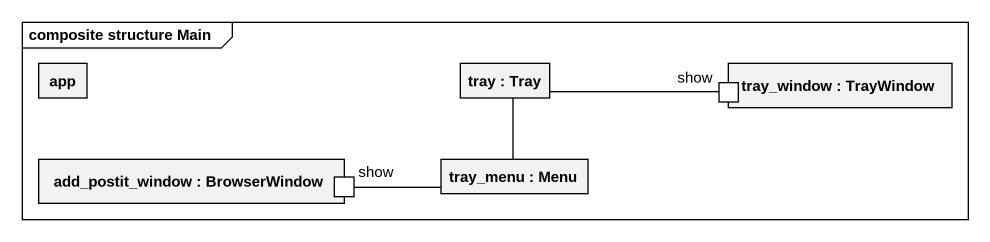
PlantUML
@startuml
mainframe composite structure Main
rectangle app
rectangle "tray : Tray" as tray
rectangle "tray_window : TrayWindow" as tray_window {
  port "show" as show_
}
rectangle "add_postit_window : BrowserWindow" as add_postit_window {
  port "show" as show__2
}
rectangle "tray_menu : Menu" as tray_menu
show_ -left- tray
tray_menu -up- tray
tray_menu -left- show__2
@enduml
